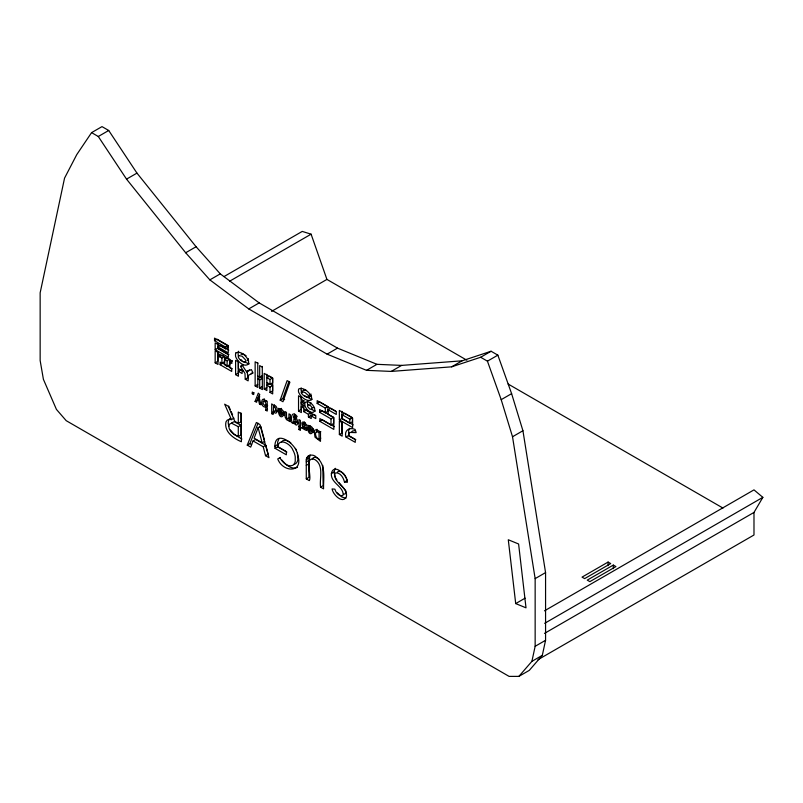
<?xml version="1.0" encoding="UTF-8"?>
<svg xmlns="http://www.w3.org/2000/svg" width="803" height="803" viewBox="0 0 803 803"><rect width="100%" height="100%" fill="white"/><g stroke="black" fill="none" stroke-linecap="round" stroke-linejoin="round"><path stroke-width="1.2" d="M295.173 421.926L293.426 423.542L292.071 422.759C290.355 417.169 292.212 410.012 297.13 416.426L296.488 417.329L293.848 415.563L293.456 417.379L295.193 416.376M306.274 461.926C304.959 455.261 312.758 452.802 316.763 457.549C326.269 464.947 323.288 478.578 323.559 488.846L320.558 487.11C319.363 478.437 324.211 465.369 314.917 459.607C303.835 454.899 312.046 477.163 309.275 480.595L306.274 478.869L306.274 461.926L308.884 460.42L310.199 454.99L307.599 456.485M264.358 398.92L264.307 400.838L265.833 403.166L265.743 405.304L265.02 405.776L263.183 403.738L263.183 401.329L264.358 400.908M279.876 457.71C282.285 462.036 287.364 467.487 292.784 465.318A12.617 7.287 60 0 0 295.233 461.233L295.233 456.797A12.617 7.287 60 0 0 292.784 449.881C290.907 444.22 278.972 437.013 277.858 446.679L286.33 451.577L286.33 454.819L275.017 448.285C273.281 427.447 296.899 443.738 297.582 454.889C304.096 473.238 283.017 472.867 277.728 458.955L280.327 457.449M286.882 452.119L277.617 446.779L277.637 442.072L279.093 438.418M331.368 473.589C333.506 462.237 347.88 475.496 347.348 482.322L344.477 482.021C343.483 477.915 340.613 472.535 335.744 472.857L334.761 473.72C333.436 483.276 348.291 486.738 346.374 496.866C342.459 504.425 332.793 494.297 332.091 488.917L334.891 489.178C335.764 492.42 338.525 496.154 342.229 495.782L343.132 495.09C343.754 486.347 330.535 483.015 331.368 473.589L333.978 472.084L335.242 468.29M316.954 429.274L316.763 432.215M518.868 676.387L531.897 661.351L535.149 646.305L535.149 578.622L512.515 436.752L501.192 399.663L487.431 361.169L480.656 357.265L451.647 366.83L391.202 371.418L366.529 370.334L327.092 354.143L248.749 308.914L209.854 279.876L185.674 252.754L126.533 179.129L98.287 136.5L91.582 132.625L76.757 154.618L64.551 178.125L40.15 292.834L40.15 360.517L43.402 379.327L56.431 409.41L66.207 420.682L509.092 676.387L518.868 676.387L529.287 670.375L542.316 655.328L545.568 640.292L545.568 572.599L522.934 430.739L511.611 393.651L497.86 355.157L491.085 351.242L462.076 360.818L451.647 366.83M306.726 427.618L304.799 428.722L302.4 427.055L301.798 427.889C314.274 435.778 298.997 422.709 304.889 422.659M304.989 428.621C300.734 425.55 300.422 418.002 306.696 424.847L306.073 425.731L303.143 423.663M258.044 397.846L256.589 402.273L255.083 401.41L258.295 393.159L259.62 394.454L258.827 396.341L261.025 404.832L259.449 403.929L258.044 397.846L259.781 396.843M280.177 400.125L287.133 380.612L289.893 382.208L282.967 401.731L280.177 400.125L282.786 398.619L288.919 381.405M253.065 440.927L250.697 447.12L247.254 445.133L256.368 422.498L259.881 424.516L268.985 457.68L265.542 455.692L263.213 446.789L253.065 440.927L255.665 439.422L265.823 445.284L268.152 454.187L265.542 455.692M260.664 426.363L258.054 427.869L254.109 438.177L262.139 442.814L264.739 441.309M259.7 394.745L257.693 399.904L255.083 401.41M247.254 445.133L249.863 443.627L258.064 423.251M307.81 400.928L307.549 401.54A8.692 5.019 60 0 0 307.549 404.029L307.81 404.943M312.257 459.256C313.26 455.933 317.396 457.439 319.092 459.336M238.642 351.242L238.27 351.935A9.506 5.491 60 0 0 238.27 355.137L238.642 356.261M544.484 633.396L753.987 512.434L762.85 497.348L753.987 489.88L544.484 610.832M351.684 431.823L352.698 430.93L354.916 430.729M349.586 428.31L348.723 430.157L348.622 435.507L355.809 439.663M229.839 418.644L228.614 420.34L228.203 422.82L228.755 426.373M251.138 373.736L252.252 372.692M281.311 442.142C283.529 438.609 288.297 440.787 290.766 442.854M241 354.344L243.259 354.053L246.079 355.689M246.571 371.809L251.369 369.601L253.055 372.983L248.539 375.242L248.117 380.863L245.246 379.197L244.965 373.415L240.539 366.459L242.104 365.084L246.571 371.809L249.582 369.832M238.29 423.352L238.29 412.059L241.392 413.846L241.392 441.74C233.663 438.568 223.766 431.542 226.004 421.846L227.239 420.15L229.086 419.387L231.435 419.598L224.659 404.18L228.333 406.308L234.847 421.364L238.29 423.352L240.89 421.846L240.89 412.812M233.974 418.172L231.374 419.668M231.706 422.91L234.155 421.665L240.89 425.199L240.89 435.015L238.29 436.521C233.613 434.523 227.5 430.348 229.096 424.416L231.545 423.171L238.29 426.704L240.89 425.199M337.37 472.214L338.344 471.351C343.222 471.03 346.093 476.41 347.087 480.515L344.477 482.021M293.456 417.379L293.778 417.128C297.24 417.249 298.375 421.896 297.19 424.596A3.071 1.777 60 0 1 296.126 425.038L293.436 422.93M314.525 407.653L312.407 407.533M289.05 420.2L288.227 420.481A3.975 2.299 60 0 1 286.4 419.497L285.095 416.908L285.045 411.568L286.46 412.381L286.53 417.409L287.635 418.935L288.939 418.514L288.97 413.836L290.385 414.649L290.385 421.786L289.05 421.013L289.05 420.2L290.786 419.196M91.582 132.625L102.001 126.613L108.706 130.477L136.962 173.117L196.093 246.742L220.273 273.863L259.168 302.902L337.511 348.131L376.948 364.321L401.62 365.405L462.076 360.818M98.287 136.5L108.706 130.477M126.533 179.129L136.962 173.117M185.674 252.754L196.093 246.742M209.854 279.876L220.273 273.863M224.077 276.543L302.239 231.415L311.092 234.175L326.931 279.414L466.894 360.226M229.678 281.18L311.092 234.175M248.749 308.914L259.168 302.902M228.775 350.178L220.504 345.4L217.894 346.906L228.243 352.878L228.243 346.043L214.531 338.123L214.531 340.713L217.141 339.207L228.112 345.541L228.112 347.328L225.502 348.833L215.164 342.861L215.164 349.656L228.353 357.265L228.353 354.705L217.894 348.673L217.764 343.624M271.565 311.373L326.931 279.414M215.164 349.656L217.764 348.151L228.925 354.595M214.531 340.713L225.502 347.047L228.112 345.541M219.56 356.773L221.909 357.957L224.519 356.452L224.519 361.681L221.909 363.187L220.122 362.153L220.122 364.743L231.716 371.438L231.716 368.848L229.859 367.774L229.859 362.304L231.856 363.458L231.856 360.868L219.38 354.163L219.56 356.773L222.16 355.277L223.364 355.88M215.164 362.815L217.984 364.442L217.984 352.376L215.164 350.74L215.164 362.815L217.764 361.31L217.764 351.654M224.649 359.403L227.119 360.758L229.718 359.252L229.718 364.692L227.119 366.198L224.649 364.773L224.649 359.403L227.259 357.897L228.895 358.8M220.122 364.743L222.722 363.237L232.218 368.718M229.859 362.304L232.458 360.808M240.539 366.459L243.138 364.953M238.431 371.377L242.104 373.505L242.104 370.725L238.431 368.607L238.431 361.972L235.6 360.336L235.6 374.62L238.431 376.246L238.431 371.377L241.03 369.872L242.877 370.936M235.6 374.62L238.21 373.114L238.21 361.22M245.246 379.197L247.856 377.701L247.113 370.805M257.843 376.085L259.68 377.139L262.28 375.643M259.68 379.97L262.28 378.464L260.443 377.4L257.843 378.906L259.68 379.97L259.68 388.02L262.37 389.575L262.28 366.399M257.843 363.357L255.143 361.802L255.143 385.902L257.753 384.396M272.608 377.972L269.487 376.165L266.877 377.671L269.999 379.478L272.608 377.972L272.608 382.81L269.999 384.316L266.877 382.519M259.68 388.02L262.28 386.524M252.283 393.741L253.708 394.564L253.708 392.878L252.283 392.055L252.283 393.741L254.019 392.737M269.999 392.376L272.608 390.87L272.608 385.56L269.487 383.764L266.877 385.269L269.999 387.066L269.999 392.376L272.689 393.932L272.689 378.283L264.187 373.375L264.187 389.023L266.797 387.518M269.999 387.066L272.608 385.56M327.092 354.143L337.511 348.131M259.449 403.929L261.186 402.925M265.813 406.9L265.813 410.253L267.218 411.066L267.218 401.279L265.873 400.496L265.843 401.309C261.356 394.163 259.62 407.332 265.442 407.101L267.55 405.896M265.813 410.253L267.55 409.249M311.413 395.377A1.646 0.954 60 0 1 311.132 395.899C308.011 399.312 303.634 396.16 301.506 393.35A1.646 0.954 60 0 1 301.506 391.563L304.116 390.057L306.104 390.278M271.705 413.655L273.12 414.478L273.12 411.206C277.858 418.022 279.123 404.722 273.381 405.234L271.705 403.869L271.705 413.655L273.442 412.652M284.101 411.999L282.365 413.003L278.229 410.604C279.996 424.998 289.753 409.962 278.38 408.386L278.962 409.891L281.572 408.396M308.533 397.405A1.646 0.954 60 0 0 308.533 395.618L311.132 394.112M279.585 412.622L282.365 414.228L281.572 415.402C279.645 415 278.511 411.859 281.321 411.618M301.346 402.152L303.895 403.628L303.895 400.858L301.346 399.382L301.346 397.385L298.535 395.769L298.535 410.955L301.346 412.571L301.346 406.74L303.895 408.215L303.895 405.445L301.346 403.969L301.346 402.152L303.946 400.647M258.054 427.869L260.794 426.443L264.438 440.164M282.365 414.228L284.101 413.224M301.346 406.74L303.946 405.234M366.529 370.334L376.948 364.321M298.535 410.955L301.145 409.45L301.145 396.602M328.136 409.751L336.276 414.448L336.276 411.678L317.165 400.637L317.165 403.417L319.765 401.912L327.915 406.609L327.915 411.297L325.305 412.802L319.604 409.51L319.604 412.29L331.007 418.865L333.606 417.359L333.606 423.502L331.007 425.008L319.875 418.584L319.875 421.354L333.827 429.414L333.827 417.731L328.136 414.438L328.136 409.751L330.736 408.245L335.825 411.186M303.765 411.638L306.375 410.132L311.012 412.812L311.012 415.402L308.412 416.908L308.412 414.318L303.765 411.638L303.765 408.888L315.79 415.834L315.79 418.584L311.233 415.954L311.233 418.544L308.412 416.908M289.05 421.013L290.786 420.019M292.071 422.759L294.671 421.254M308.412 414.318L311.012 412.812M311.233 415.954L313.843 414.448L315.659 415.502M317.165 403.417L325.305 408.115L327.915 406.609M319.604 412.29L322.214 410.785L333.606 417.359M391.202 371.418L401.62 365.405M263.213 446.789L265.823 445.284M303.072 423.974L304.809 422.97M303.072 424.054L304.809 423.051M298.967 426.744L300.382 427.557L300.382 420.421L298.967 419.608L298.967 426.744L300.703 425.741M298.937 429.535L300.412 430.388L300.412 428.631L298.937 427.768L298.937 429.535L300.673 428.531M301.798 427.889L303.534 426.885M305.01 427.989L306.746 426.985M305.05 428.4L306.786 427.397M313.381 428.902L311.644 429.906L307.509 427.517C309.275 441.901 319.032 426.865 307.659 425.289L308.252 426.805L309.988 425.801M274.857 446.157L277.457 444.651M319.875 421.354L322.485 419.849L334.289 426.664M275.017 448.285L277.617 446.779M308.864 429.525L311.644 431.131L310.851 432.305C308.924 431.904 307.79 428.772 310.6 428.531M311.644 431.131L313.381 430.137M342.158 414.76L344.768 413.254L352.417 417.67L352.417 421.746L349.807 423.251L342.158 418.825L342.158 414.76L349.807 419.176L352.417 417.67M339.358 419.929L352.617 427.587L352.617 418.082L339.358 410.423L339.358 419.929L341.958 418.423L353.179 424.907M320.798 438.147L319.062 439.151C314.796 438.96 313.913 428.35 319.062 432.606L320.798 431.602M339.358 434.513L342.178 436.149L342.178 422.649L339.358 421.023L339.358 434.513L341.958 433.008L341.958 421.966M480.656 357.265L491.085 351.242M306.866 457.881L309.466 456.375M306.425 459.687L309.025 458.182M346.013 437.013L355.257 442.353L355.257 439.582L348.843 435.878L349.084 433.329L350.088 432.436L356.161 432.636L355.127 429.424C349.345 426.855 343.774 430.599 346.013 437.013L348.622 435.507M306.274 465.389L308.884 463.883M487.431 361.169L497.86 355.157M306.274 478.869L308.884 477.363L308.884 460.42M320.558 487.11L323.157 485.604L322.786 465.339M501.192 399.663L511.611 393.651M512.515 436.752L522.934 430.739M535.149 578.622L545.568 572.599M515.707 603.585L526.015 607.831L518.597 543.992L508.289 539.757L515.707 603.585L525.082 598.175M608.092 562.07L582.045 577.116L584.644 578.622L610.702 563.576L608.092 562.07L608.092 565.683M613.311 565.081L587.254 580.127L589.864 581.633L615.911 566.587L613.311 565.081L613.311 568.695M544.655 623.319L762.85 497.348M535.149 646.305L545.568 640.292M531.897 661.351L542.316 655.328M537.97 659.715L753.987 534.999L753.987 512.434M293.998 464.345L295.394 463.813A12.617 7.287 60 0 0 297.833 459.728L297.833 455.291A12.617 7.287 60 0 0 297.351 452.982M297.542 467.356C291.489 470.056 285.517 464.546 282.004 460.119M247.274 360.607L248.338 360.115A3.292 1.897 60 0 0 248.338 358.58M301.506 391.563L305.02 392.516L308.533 395.618M310.349 396.009L311.132 395.899L311.454 396.823A7.659 4.417 60 0 1 311.454 399.573L311.102 400.185C306.124 401.811 300.402 396.682 298.586 392.145A7.659 4.417 60 0 1 298.586 389.395L298.937 388.793C303.644 387.116 308.774 391.924 311.102 395.809M291.268 418.935L290.837 418.975A3.975 2.299 60 0 1 289 417.992M343.493 494.347L345.742 493.594L345.802 490.794L339.037 482.593M310.711 403.206L311.423 403.206M249.311 363.889L243.329 361.591M345.952 498.181L341.937 497.047L337.3 492.791M312.367 399.221L310.309 398.87L304.949 395.779M278.962 409.891L281.492 410.885L282.365 413.003M308.252 426.805L310.771 427.788L311.644 429.906M315.338 411.086L311.303 409.379M267.6 405.605L266.164 404.893M298.244 423.422L296.247 421.796M284.111 415.261L282.455 414.157M313.391 432.165L311.735 431.07M307.278 428.641L305.541 427.567M508.128 384.025L722.971 508.068M262.37 367.142L259.68 365.586L259.68 377.139M282.786 398.619L284.643 399.683M264.187 389.023L266.877 390.579L266.797 374.278M255.143 385.902L257.843 387.458L257.753 362.715M241.934 439.05L234.255 434.463L230.411 430.006M249.863 443.627L251.58 444.621M276.704 410.955L277.356 411.407M240.98 359.614L242.084 360.637M335.493 477.915L336.848 479.933M304.789 423.653L304.247 421.756M302.119 392.697L301.195 390.649A7.659 4.417 60 0 1 301.195 387.889M228.714 406.107L230.17 409.369M231.134 411.558L232.589 414.82M335.112 476.942L333.978 472.084M258.195 427.949L262.139 442.814M349.807 419.176L349.807 423.251M341.958 411.297L341.958 418.423M331.007 418.865L331.007 425.008M325.305 408.115L325.305 412.802M319.062 432.606L319.062 439.151M294.671 414.177L294.671 418.895M274.315 404.812L274.315 407.262M269.999 379.478L269.999 384.316M238.29 426.704L238.29 436.521M227.119 360.758L227.119 366.198M225.502 347.047L225.502 348.833M221.909 357.957L221.909 363.187M310.139 404.541A2.499 1.445 60 0 1 310.279 403.518M303.835 390.589A1.646 0.954 60 0 1 304.116 390.057M295.394 448.375A12.617 7.287 60 0 1 296.538 450.674M314.214 431.492L315.017 437.183L320.487 441.369L320.487 432.034C319.042 431.101 314.595 427.788 314.214 431.492M275.82 410.233L275.098 411.588L273.442 410.303L273.482 406.689L275.108 407.241L275.82 410.233M296.187 421.987L295.454 423.342L293.798 422.057L293.848 418.574L295.474 419.126L296.187 421.987M305.2 402.423L304.949 403.046A8.692 5.019 60 0 0 304.949 405.525C305.602 409.139 311.715 415.121 314.656 411.136A8.692 5.019 60 0 0 314.656 408.647C313.772 405.033 308.914 399.934 305.2 402.423M236.042 352.748L235.66 353.44A9.506 5.491 60 0 0 235.66 356.642C237.086 361.099 244.172 367.925 248.468 364.03A9.506 5.491 60 0 0 248.468 360.828C246.832 356.251 241.061 350.71 236.042 352.748M238.632 355.578L238.391 355.849A3.292 1.897 60 0 0 238.391 357.385C239.605 359.814 242.948 363.076 245.728 361.621A3.292 1.897 60 0 0 245.728 360.085L242.064 356.191L238.632 355.578M308.101 404.712L307.679 405.023A2.499 1.445 60 0 0 307.679 406.709L309.797 409.038L311.925 409.159A2.499 1.445 60 0 0 311.925 407.472L310.781 405.856L308.101 404.712"/></g></svg>
